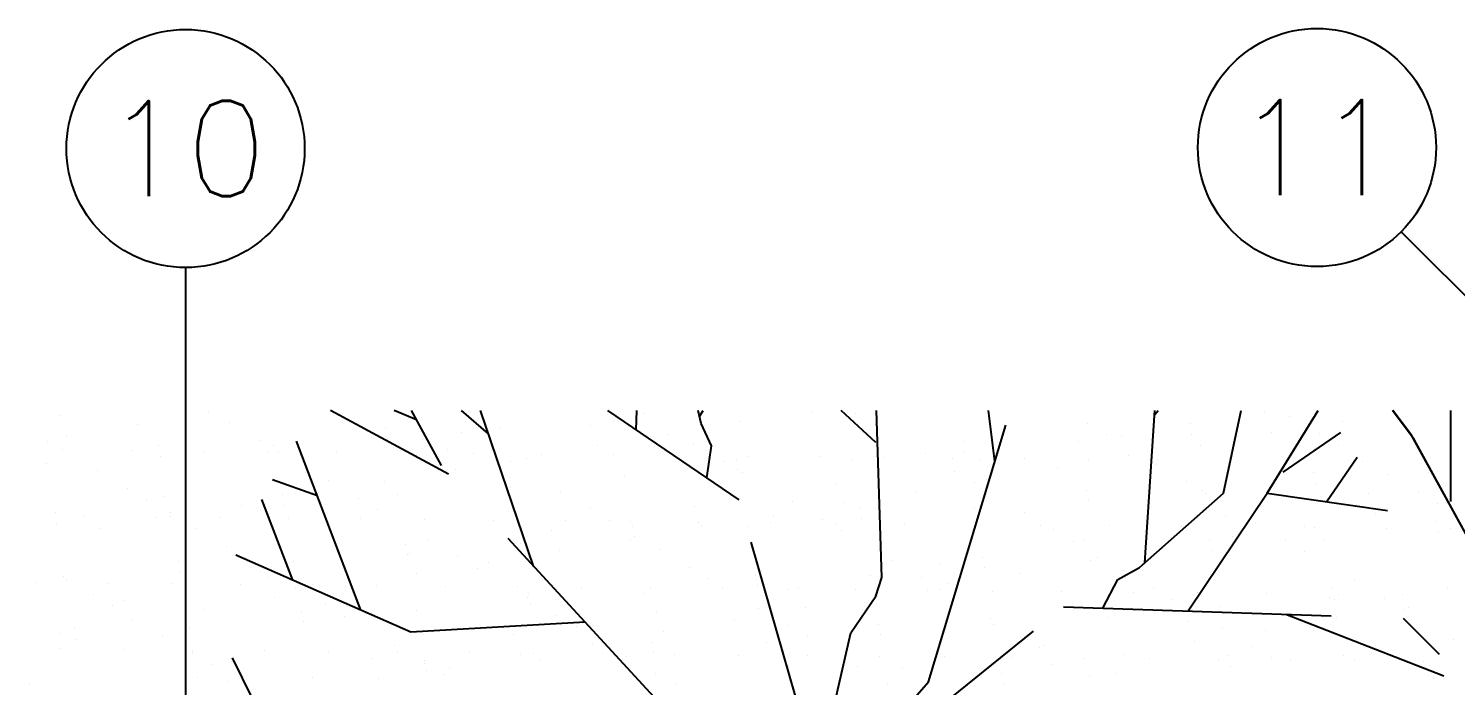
# Model space of a CAD drawing. Header units: millimetres. Extents: x -3 to 53, y -269 to 39.
# Drawn here: x 19.795 to 22.791, y 37.972 to 39.352 of the extents above; entities that cross this region are included whole.
import ezdxf
from ezdxf.enums import TextEntityAlignment as Align
from ezdxf.xclip import XClip

# ---------------------------------------------------------------- set-up
doc = ezdxf.new("R2010")
doc.units = ezdxf.units.MM
doc.header["$LTSCALE"] = 15
doc.header["$XCLIPFRAME"] = 2
for name, pattern in [('ACAD_ISO07W100', [3, 0, -3]), ('HIDDEN2', [0.1875, 0.125, -0.0625]), ('PHANTOM', [63.5, 31.75, -6.35, 6.35, -6.35, 6.35, -6.35]), ('PHANTOM2', [1.25, 0.625, -0.125, 0.125, -0.125, 0.125, -0.125])]:
    doc.linetypes.add(name, pattern=pattern)
doc.layers.get('0').update_dxf_attribs({"color": 250})
for name, color, linetype in [('A-Adoquines', 250, 'Continuous'), ('A-EJES', 251, 'PHANTOM'), ('A-MURO BAJO', 251, 'Continuous'), ('A-PROYECCIONES', 250, 'HIDDEN2'), ('DLP_VERDE', 250, 'Continuous')]:
    doc.layers.add(name, color=color, linetype=linetype)
doc.layers.add('A-MUROS', color=252, linetype='Continuous', lineweight=30)
doc.styles.add('R80', font='ARIALN.TTF', dxfattribs={"height": 2.03})
doc.styles.add('ROMANS', font='romans.shx', dxfattribs={"width": 0.8})

# ---------------------------------------------------------------- blocks, each defined once
blk = doc.blocks.new('A$C9f73720c')
at = {"layer": 'A-Adoquines'}
h = blk.add_hatch(color=256, dxfattribs=at)
h.dxf.hatch_style = 1
h.paths.add_polyline_path([(36.928, 104.9458, -0.020499), (36.8492, 104.7611), (38.6632, 103.7873, -0.002001), (38.7585, 103.9632)])
h.paths.add_polyline_path([(39.8745, 110.1, -0.008705), (39.709, 109.9827), (41.5933, 108.0989, -0.002008), (41.7234, 108.2517)])
h.paths.add_polyline_path([(42.3192, 113.8067, -0.006774), (42.2635, 113.6146), (45.2578, 112.7006), (45.3166, 112.8918)])
edge = h.paths.add_edge_path()
edge.add_line((36.1052, 109.8812), (35.2039, 107.6917))
edge.add_line((35.2039, 107.6917), (35.3889, 107.6156))
edge.add_line((35.3889, 107.6156), (36.2668, 109.7485))
edge.add_arc((37.7278, 111.6927), 2.432, 228.1475, 233.0765, ccw=False)
at = {"elevation": 0}
blk.add_lwpolyline([(42.9258, 109.0014), (40.1127, 109.8619)], dxfattribs=at)
blk.add_lwpolyline([(45.2026, 108.5564), (43.9051, 108.9532, 0.296491), (41.8096, 108.3515, 0.064332), (38.2774, 103.0358), (36.426, 103.9326), (36.8007, 104.6647, 0.126155), (37.0866, 105.8476), (37.1355, 105.8513), (37.0755, 106.649), (36.5769, 106.6115), (36.617, 106.0788)], format="xyb", dxfattribs=at)
at = {"layer": 'A-MURO BAJO'}
for centre, radius, start, end in [((43.32, 107.04, 0), 2.0006, 73.3254, 138.0714), ((60.7821, 91.9133, 0), 25.1032, 139.01699, 190.85615)]:
    blk.add_arc(centre, radius, start, end, dxfattribs=at)
at = {"layer": 'A-PROYECCIONES', "linetype": 'HIDDEN2', "ltscale": 0.3}
for p, q in [((42.8996, 108.1591), (43.1489, 108.8876)), ((43.0509, 108.6011), (43.2714, 108.8802)), ((43.1306, 108.8341), (43.2248, 108.8844)), ((42.7963, 108.638), (42.905, 108.8686)), ((42.7638, 108.683), (42.7194, 108.8227)), ((42.8498, 108.7514), (42.7793, 108.8406)), ((42.7963, 108.638), (42.6541, 108.7996)), ((42.7694, 108.5504), (42.5328, 108.6818)), ((42.9844, 108.4069), (42.7963, 108.638)), ((42.8612, 108.3494), (42.271, 108.5729)), ((42.5697, 108.4598), (42.5053, 108.5577)), ((42.8675, 108.3356), (42.7694, 108.5504)), ((42.8781, 108.285), (42.8675, 108.3356)), ((42.9264, 108.2373), (42.8781, 108.285)), ((42.9675, 107.8425), (42.3464, 108.257)), ((42.5652, 108.111), (42.2184, 108.1704)), ((43.1406, 107.5624), (42.8996, 108.1591)), ((42.7296, 107.8125), (42.1702, 107.964)), ((42.4547, 107.8833), (42.3378, 107.8151)), ((43.1406, 107.5624), (42.9675, 107.8425)), ((42.7631, 107.7888), (42.7296, 107.8125)), ((42.2943, 107.5452), (42.0893, 107.7841)), ((42.822, 107.7165), (42.7631, 107.7888)), ((42.9492, 107.6434), (42.822, 107.7165)), ((42.4863, 107.5738), (41.8854, 107.091)), ((42.3095, 107.544), (42.074, 107.5631)), ((43.1406, 107.5624), (42.4863, 107.5738)), ((42.3606, 107.5512), (42.3095, 107.544)), ((42.4219, 107.5221), (42.3606, 107.5512)), ((42.2821, 107.4098), (42.0008, 107.508)), ((42.9291, 107.33), (42.2563, 107.0059)), ((42.6372, 107.1894), (42.5508, 106.8331)), ((42.1996, 107.1111), (41.9475, 106.9508)), ((42.4933, 107.1201), (42.1416, 107.1094)), ((42.2345, 106.9971), (41.9382, 106.9363)), ((42.2563, 107.0059), (42.0338, 106.786)), ((42.1273, 106.9751), (42.0054, 106.8263)), ((42.5508, 106.8331), (42.2883, 106.5293)), ((42.476, 106.7466), (42.0972, 106.7213)), ((42.2197, 106.7295), (42.16, 106.6492)), ((42.3739, 106.6284), (42.1925, 106.6157)), ((42.6461, 106.4849), (42.4929, 106.46))]:
    blk.add_line(p, q, dxfattribs=at)
at = {"layer": 'DLP_VERDE', "linetype": 'Continuous'}
for p, q in [((42.8536, 108.974), (42.8536, 108.974)), ((42.9215, 108.9736), (42.9215, 108.9736)), ((42.9252, 108.9928), (42.9252, 108.9928)), ((42.9807, 108.9847), (42.9807, 108.9847)), ((42.887, 108.942), (42.887, 108.942)), ((42.9576, 108.9603), (42.9576, 108.9603)), ((42.9797, 108.9574), (42.9797, 108.9574)), ((43.0986, 108.9418), (43.0986, 108.9418)), ((43.2042, 108.9231), (43.2042, 108.9231)), ((42.8333, 108.8928), (42.8333, 108.8928)), ((42.7918, 108.8488), (42.7918, 108.8488)), ((42.94, 108.8558), (42.94, 108.8558)), ((43.0835, 108.8476), (43.0835, 108.8476)), ((43.1117, 108.8516), (43.1117, 108.8516)), ((43.2298, 108.8483), (43.2298, 108.8483)), ((43.2715, 108.8586), (43.2715, 108.8586)), ((42.6987, 108.8336), (42.6987, 108.8336)), ((42.8585, 108.8405), (42.8585, 108.8405)), ((42.903, 108.8425), (42.903, 108.8425)), ((43.1144, 108.8409), (43.1144, 108.8409)), ((42.7435, 108.8105), (42.7435, 108.8105)), ((43.08, 108.8093), (43.08, 108.8093)), ((42.6795, 108.7568), (42.6795, 108.7568)), ((42.7091, 108.779), (42.7091, 108.779)), ((43.0263, 108.7601), (43.0263, 108.7601)), ((42.6554, 108.7297), (42.6554, 108.7297)), ((42.7835, 108.7431), (42.7835, 108.7431)), ((42.8055, 108.7402), (42.8055, 108.7402)), ((42.7483, 108.711), (42.7483, 108.711)), ((42.8946, 108.7117), (42.8946, 108.7117)), ((42.9245, 108.7246), (42.9245, 108.7246)), ((43.0285, 108.7109), (43.0285, 108.7109)), ((43.0429, 108.7187), (43.0429, 108.7187)), ((43.045, 108.6994), (43.045, 108.6994)), ((43.0505, 108.708), (43.0505, 108.708)), ((43.0895, 108.7013), (43.0895, 108.7013)), ((43.1864, 108.7105), (43.1864, 108.7105)), ((42.6321, 108.6813), (42.6321, 108.6813)), ((42.6765, 108.6833), (42.6765, 108.6833)), ((42.8852, 108.6924), (42.8852, 108.6924)), ((42.9365, 108.6778), (42.9365, 108.6778)), ((43.1695, 108.6923), (43.1695, 108.6923)), ((42.9021, 108.6463), (42.9021, 108.6463)), ((42.7077, 108.5821), (42.7077, 108.5821)), ((42.8483, 108.597), (42.8483, 108.597)), ((43.1457, 108.5816), (43.1457, 108.5816)), ((42.8512, 108.5739), (42.8512, 108.5739)), ((42.9974, 108.5746), (42.9974, 108.5746)), ((43.0717, 108.5512), (43.0717, 108.5512)), ((42.6093, 108.5259), (42.6093, 108.5259)), ((42.6313, 108.523), (42.6313, 108.523)), ((42.6587, 108.5332), (42.6587, 108.5332)), ((42.8186, 108.5402), (42.8186, 108.5402)), ((42.863, 108.5421), (42.863, 108.5421)), ((43.1295, 108.5451), (43.1295, 108.5451)), ((42.7503, 108.5074), (42.7503, 108.5074)), ((42.7585, 108.5147), (42.7585, 108.5147)), ((42.8543, 108.4937), (42.8543, 108.4937)), ((42.8764, 108.4908), (42.8764, 108.4908)), ((43.0951, 108.5136), (43.0951, 108.5136)), ((42.7241, 108.4832), (42.7241, 108.4832)), ((42.9954, 108.4751), (42.9954, 108.4751)), ((43.0413, 108.4643), (43.0413, 108.4643)), ((43.0994, 108.4614), (43.0994, 108.4614)), ((43.1214, 108.4585), (43.1214, 108.4585)), ((42.6622, 108.438), (42.6622, 108.438)), ((42.6704, 108.434), (42.6704, 108.434)), ((42.8105, 108.445), (42.8105, 108.445)), ((42.954, 108.4368), (42.954, 108.4368)), ((43.1003, 108.4375), (43.1003, 108.4375)), ((43.0051, 108.399), (43.0051, 108.399)), ((43.0495, 108.4009), (43.0495, 108.4009)), ((42.5921, 108.381), (42.5921, 108.381)), ((42.6365, 108.3829), (42.6365, 108.3829)), ((42.8452, 108.392), (42.8452, 108.392)), ((42.9515, 108.382), (42.9515, 108.382)), ((42.5806, 108.3517), (42.5806, 108.3517)), ((42.9171, 108.3505), (42.9171, 108.3505)), ((42.5462, 108.3201), (42.5462, 108.3201)), ((42.9134, 108.3079), (42.9134, 108.3079)), ((42.5762, 108.2902), (42.5762, 108.2902)), ((42.6188, 108.3002), (42.6188, 108.3002)), ((42.6802, 108.2765), (42.6802, 108.2765)), ((42.7651, 108.3009), (42.7651, 108.3009)), ((42.8634, 108.3013), (42.8634, 108.3013)), ((43.0568, 108.2997), (43.0568, 108.2997)), ((42.7022, 108.2736), (42.7022, 108.2736)), ((42.8212, 108.2579), (42.8212, 108.2579)), ((43.0317, 108.2508), (43.0317, 108.2508)), ((42.6187, 108.2328), (42.6187, 108.2328)), ((42.7736, 108.219), (42.7736, 108.219)), ((42.7786, 108.2398), (42.7786, 108.2398)), ((42.823, 108.2417), (42.823, 108.2417)), ((42.9252, 108.2442), (42.9252, 108.2442)), ((42.9472, 108.2413), (42.9472, 108.2413)), ((43.0662, 108.2257), (43.0662, 108.2257)), ((42.7391, 108.1874), (42.7391, 108.1874)), ((42.5782, 108.1714), (42.5782, 108.1714)), ((42.7216, 108.1631), (42.7216, 108.1631)), ((42.8679, 108.1638), (42.8679, 108.1638)), ((43.0162, 108.1708), (43.0162, 108.1708)), ((43.0563, 108.1686), (43.0563, 108.1686)), ((42.6854, 108.1382), (42.6854, 108.1382)), ((42.9651, 108.0986), (42.9651, 108.0986)), ((43.0095, 108.1005), (43.0095, 108.1005)), ((42.5521, 108.0806), (42.5521, 108.0806)), ((42.5965, 108.0825), (42.5965, 108.0825)), ((42.8052, 108.0916), (42.8052, 108.0916)), ((42.9665, 108.0863), (42.9665, 108.0863)), ((42.506, 108.0593), (42.506, 108.0593)), ((42.528, 108.0564), (42.528, 108.0564)), ((42.5956, 108.0559), (42.5956, 108.0559)), ((42.647, 108.0407), (42.647, 108.0407)), ((42.9321, 108.0548), (42.9321, 108.0548)), ((42.5327, 108.0272), (42.5327, 108.0272)), ((42.5612, 108.0244), (42.5612, 108.0244)), ((42.681, 108.0343), (42.681, 108.0343)), ((42.751, 108.027), (42.751, 108.027)), ((42.7731, 108.0241), (42.7731, 108.0241)), ((42.8245, 108.026), (42.8245, 108.026)), ((42.8921, 108.0085), (42.8921, 108.0085)), ((42.9708, 108.0267), (42.9708, 108.0267)), ((42.8784, 108.0055), (42.8784, 108.0055)), ((42.9961, 107.9948), (42.9961, 107.9948)), ((43.0181, 107.9919), (43.0181, 107.9919)), ((42.5074, 107.9751), (42.5074, 107.9751)), ((42.9917, 107.9505), (42.9917, 107.9505)), ((42.5787, 107.9324), (42.5787, 107.9324)), ((42.7386, 107.9394), (42.7386, 107.9394)), ((42.783, 107.9413), (42.783, 107.9413)), ((42.7886, 107.9232), (42.7886, 107.9232)), ((42.4177, 107.8929), (42.4177, 107.8929)), ((42.4893, 107.8894), (42.4893, 107.8894)), ((42.6356, 107.8901), (42.6356, 107.8901)), ((42.7542, 107.8917), (42.7542, 107.8917)), ((42.7838, 107.8972), (42.7838, 107.8972)), ((42.9273, 107.8889), (42.9273, 107.8889)), ((42.3832, 107.8613), (42.3832, 107.8613)), ((42.7004, 107.8424), (42.7004, 107.8424)), ((42.4729, 107.8235), (42.4729, 107.8235)), ((42.5769, 107.8098), (42.5769, 107.8098)), ((42.5989, 107.8069), (42.5989, 107.8069)), ((42.9251, 107.7982), (42.9251, 107.7982)), ((42.3522, 107.7732), (42.3522, 107.7732)), ((42.5121, 107.7802), (42.5121, 107.7802)), ((42.5565, 107.7821), (42.5565, 107.7821)), ((42.7179, 107.7913), (42.7179, 107.7913)), ((42.7652, 107.7912), (42.7652, 107.7912)), ((42.8219, 107.7776), (42.8219, 107.7776)), ((42.8439, 107.7747), (42.8439, 107.7747)), ((42.4486, 107.7606), (42.4486, 107.7606)), ((42.5921, 107.7523), (42.5921, 107.7523)), ((42.6106, 107.7602), (42.6106, 107.7602)), ((42.7384, 107.753), (42.7384, 107.753)), ((42.8867, 107.76), (42.8867, 107.76)), ((42.9471, 107.759), (42.9471, 107.759)), ((42.5762, 107.7286), (42.5762, 107.7286)), ((42.8934, 107.7097), (42.8934, 107.7097)), ((42.5225, 107.6794), (42.5225, 107.6794)), ((42.33, 107.6229), (42.33, 107.6229)), ((42.5387, 107.632), (42.5387, 107.632)), ((42.5515, 107.6235), (42.5515, 107.6235)), ((42.6986, 107.639), (42.6986, 107.639)), ((42.743, 107.641), (42.743, 107.641)), ((42.8036, 107.6275), (42.8036, 107.6275)), ((42.4027, 107.5926), (42.4027, 107.5926)), ((42.4032, 107.6164), (42.4032, 107.6164)), ((42.4248, 107.5897), (42.4248, 107.5897)), ((42.4327, 107.5971), (42.4327, 107.5971)), ((42.695, 107.6152), (42.695, 107.6152)), ((42.7692, 107.5959), (42.7692, 107.5959)), ((42.8412, 107.6159), (42.8412, 107.6159)), ((42.3983, 107.5656), (42.3983, 107.5656)), ((42.5437, 107.5741), (42.5437, 107.5741)), ((42.6477, 107.5604), (42.6477, 107.5604)), ((42.6698, 107.5575), (42.6698, 107.5575)), ((42.7154, 107.5467), (42.7154, 107.5467)), ((42.7888, 107.5418), (42.7888, 107.5418)), ((42.3445, 107.5163), (42.3445, 107.5163)), ((42.3122, 107.4728), (42.3122, 107.4728)), ((42.3598, 107.4787), (42.3598, 107.4787)), ((42.4721, 107.4798), (42.4721, 107.4798)), ((42.506, 107.4793), (42.506, 107.4793)), ((42.5165, 107.4818), (42.5165, 107.4818)), ((42.6543, 107.4864), (42.6543, 107.4864)), ((42.7252, 107.4909), (42.7252, 107.4909)), ((42.7978, 107.4781), (42.7978, 107.4781)), ((42.6257, 107.4644), (42.6257, 107.4644)), ((42.2547, 107.434), (42.2547, 107.434)), ((42.5912, 107.4329), (42.5912, 107.4329)), ((42.5375, 107.3836), (42.5375, 107.3836)), ((42.2506, 107.3725), (42.2506, 107.3725)), ((42.3191, 107.3498), (42.3191, 107.3498)), ((42.3696, 107.3569), (42.3696, 107.3569)), ((42.7572, 107.3493), (42.7572, 107.3493)), ((42.2456, 107.3206), (42.2456, 107.3206)), ((42.29, 107.3225), (42.29, 107.3225)), ((42.4626, 107.3416), (42.4626, 107.3416)), ((42.4736, 107.3432), (42.4736, 107.3432)), ((42.4956, 107.3403), (42.4956, 107.3403)), ((42.4987, 107.3317), (42.4987, 107.3317)), ((42.6089, 107.3422), (42.6089, 107.3422)), ((42.6146, 107.3246), (42.6146, 107.3246)), ((42.6586, 107.3386), (42.6586, 107.3386)), ((42.703, 107.3406), (42.703, 107.3406)), ((42.8186, 107.3317), (42.8186, 107.3317)), ((42.4477, 107.3013), (42.4477, 107.3013)), ((42.7186, 107.3109), (42.7186, 107.3109)), ((42.7406, 107.308), (42.7406, 107.308)), ((42.7842, 107.3002), (42.7842, 107.3002)), ((42.4133, 107.2698), (42.4133, 107.2698)), ((42.7305, 107.2509), (42.7305, 107.2509)), ((42.2737, 107.2057), (42.2737, 107.2057)), ((42.3595, 107.2206), (42.3595, 107.2206)), ((42.422, 107.2127), (42.422, 107.2127)), ((42.5654, 107.2045), (42.5654, 107.2045)), ((42.7117, 107.2051), (42.7117, 107.2051)), ((42.2722, 107.1725), (42.2722, 107.1725)), ((42.4321, 107.1794), (42.4321, 107.1794)), ((42.4765, 107.1814), (42.4765, 107.1814)), ((42.6407, 107.1686), (42.6407, 107.1686)), ((42.6852, 107.1905), (42.6852, 107.1905)), ((42.1954, 107.1397), (42.1954, 107.1397)), ((42.2697, 107.1383), (42.2697, 107.1383)), ((42.2994, 107.126), (42.2994, 107.126)), ((42.3215, 107.1231), (42.3215, 107.1231)), ((42.6063, 107.1371), (42.6063, 107.1371)), ((42.2353, 107.1067), (42.2353, 107.1067)), ((42.4404, 107.1074), (42.4404, 107.1074)), ((42.5444, 107.0937), (42.5444, 107.0937)), ((42.5525, 107.0879), (42.5525, 107.0879)), ((42.5665, 107.0908), (42.5665, 107.0908)), ((42.1816, 107.0575), (42.1816, 107.0575)), ((42.2302, 107.0679), (42.2302, 107.0679)), ((42.3765, 107.0685), (42.3765, 107.0685)), ((42.5248, 107.0756), (42.5248, 107.0756)), ((42.6683, 107.0673), (42.6683, 107.0673)), ((42.6855, 107.0751), (42.6855, 107.0751)), ((42.2056, 107.0202), (42.2056, 107.0202)), ((42.25, 107.0222), (42.25, 107.0222)), ((42.4587, 107.0313), (42.4587, 107.0313)), ((42.6186, 107.0383), (42.6186, 107.0383)), ((42.663, 107.0402), (42.663, 107.0402)), ((42.4627, 107.0056), (42.4627, 107.0056)), ((42.4283, 106.974), (42.4283, 106.974)), ((42.1896, 106.939), (42.1896, 106.939)), ((42.3331, 106.9308), (42.3331, 106.9308)), ((42.4794, 106.9314), (42.4794, 106.9314)), ((42.6276, 106.9385), (42.6276, 106.9385)), ((42.1253, 106.9088), (42.1253, 106.9088)), ((42.1473, 106.9059), (42.1473, 106.9059)), ((42.3746, 106.9248), (42.3746, 106.9248)), ((42.2322, 106.8721), (42.2322, 106.8721)), ((42.2663, 106.8902), (42.2663, 106.8902)), ((42.3703, 106.8765), (42.3703, 106.8765)), ((42.3921, 106.8791), (42.3921, 106.8791)), ((42.3923, 106.8736), (42.3923, 106.8736)), ((42.4365, 106.881), (42.4365, 106.881)), ((42.6452, 106.8901), (42.6452, 106.8901)), ((42.6557, 106.8729), (42.6557, 106.8729)), ((42.2848, 106.8425), (42.2848, 106.8425)), ((42.5113, 106.8579), (42.5113, 106.8579)), ((42.6153, 106.8443), (42.6153, 106.8443)), ((42.6213, 106.8414), (42.6213, 106.8414)), ((42.6374, 106.8414), (42.6374, 106.8414)), ((42.2504, 106.811), (42.2504, 106.811)), ((42.1442, 106.7949), (42.1442, 106.7949)), ((42.2924, 106.8019), (42.2924, 106.8019)), ((42.4359, 106.7937), (42.4359, 106.7937)), ((42.5675, 106.7921), (42.5675, 106.7921)), ((42.5822, 106.7943), (42.5822, 106.7943)), ((42.1966, 106.7617), (42.1966, 106.7617)), ((42.1656, 106.7199), (42.1656, 106.7199)), ((42.21, 106.7218), (42.21, 106.7218)), ((42.4187, 106.7309), (42.4187, 106.7309)), ((42.5786, 106.7379), (42.5786, 106.7379)), ((42.623, 106.7398), (42.623, 106.7398)), ((42.4777, 106.7098), (42.4777, 106.7098)), ((42.0921, 106.673), (42.0921, 106.673)), ((42.1068, 106.6795), (42.1068, 106.6795)), ((42.1961, 106.6593), (42.1961, 106.6593)), ((42.3953, 106.6648), (42.3953, 106.6648)), ((42.4433, 106.6783), (42.4433, 106.6783)), ((42.0724, 106.6479), (42.0724, 106.6479)), ((42.1007, 106.6571), (42.1007, 106.6571)), ((42.2182, 106.6564), (42.2182, 106.6564)), ((42.247, 106.6578), (42.247, 106.6578)), ((42.3372, 106.6407), (42.3372, 106.6407)), ((42.3896, 106.629), (42.3896, 106.629)), ((42.5388, 106.6566), (42.5388, 106.6566)), ((42.4412, 106.6271), (42.4412, 106.6271)), ((42.4632, 106.6242), (42.4632, 106.6242)), ((42.5822, 106.6085), (42.5822, 106.6085)), ((42.0187, 106.5987), (42.0187, 106.5987)), ((42.1922, 106.5717), (42.1922, 106.5717)), ((42.3521, 106.5787), (42.3521, 106.5787)), ((42.3965, 106.5806), (42.3965, 106.5806)), ((41.9835, 106.5626), (41.9835, 106.5626)), ((42.2998, 106.5468), (42.2998, 106.5468)), ((42.0601, 106.5282), (42.0601, 106.5282)), ((42.2036, 106.52), (42.2036, 106.52)), ((42.2654, 106.5152), (42.2654, 106.5152)), ((42.3498, 106.5207), (42.3498, 106.5207)), ((42.4981, 106.5277), (42.4981, 106.5277)), ((42.2116, 106.466), (42.2116, 106.466)), ((42.022, 106.4421), (42.022, 106.4421)), ((42.044, 106.4392), (42.044, 106.4392)), ((42.1256, 106.4195), (42.1256, 106.4195)), ((42.163, 106.4235), (42.163, 106.4235)), ((42.17, 106.4214), (42.17, 106.4214)), ((42.3787, 106.4305), (42.3787, 106.4305)), ((42.5386, 106.4375), (42.5386, 106.4375)), ((41.9658, 106.4125), (41.9658, 106.4125)), ((42.1629, 106.3911), (42.1629, 106.3911)), ((42.267, 106.4099), (42.267, 106.4099)), ((42.289, 106.407), (42.289, 106.407)), ((42.408, 106.3913), (42.408, 106.3913)), ((42.4928, 106.4141), (42.4928, 106.4141)), ((42.0146, 106.3841), (42.0146, 106.3841)), ((42.1218, 106.3837), (42.1218, 106.3837)), ((42.3064, 106.3829), (42.3064, 106.3829)), ((42.4527, 106.3836), (42.4527, 106.3836)), ((42.4584, 106.3825), (42.4584, 106.3825)), ((42.512, 106.3776), (42.512, 106.3776)), ((42.0874, 106.3522), (42.0874, 106.3522)), ((42.4046, 106.3333), (42.4046, 106.3333)), ((42.0337, 106.3029), (42.0337, 106.3029)), ((42.1523, 106.2713), (42.1523, 106.2713)), ((42.3121, 106.2783), (42.3121, 106.2783)), ((42.3565, 106.2802), (42.3565, 106.2802)), ((41.8991, 106.2603), (41.8991, 106.2603)), ((41.9435, 106.2622), (41.9435, 106.2622)), ((41.9712, 106.2463), (41.9712, 106.2463)), ((42.1175, 106.247), (42.1175, 106.247)), ((42.2658, 106.254), (42.2658, 106.254)), ((42.3148, 106.251), (42.3148, 106.251)), ((42.4092, 106.2458), (42.4092, 106.2458)), ((41.9439, 106.2206), (41.9439, 106.2206)), ((42.2804, 106.2195), (42.2804, 106.2195)), ((41.9888, 106.2063), (41.9888, 106.2063)), ((42.0928, 106.1927), (42.0928, 106.1927)), ((42.1149, 106.1898), (42.1149, 106.1898)), ((42.2267, 106.1702), (42.2267, 106.1702)), ((42.2339, 106.1741), (42.2339, 106.1741)), ((42.3379, 106.1604), (42.3379, 106.1604)), ((42.3599, 106.1575), (42.3599, 106.1575)), ((42.3388, 106.1301), (42.3388, 106.1301)), ((42.2203, 106.1099), (42.2203, 106.1099)), ((42.3686, 106.1169), (42.3686, 106.1169)), ((42.4196, 106.0375), (42.4196, 106.0375))]:
    blk.add_line(p, q, dxfattribs=at)
at = {"style": 'R80'}
for height, rotation, p in [(0.09, 0.009, (39.554, 141.0046, 0)), (0.09, 0.009, (45.7984, 139.3226, 0)), (0.09, 0.009, (50.4634, 135.3578, 0)), (0.09, 0.009, (41.9784, 129.0436, 0)), (0.09, 0.009, (37.8409, 128.6089, 0)), (0.09, 0.009, (35.483, 116.3582, 0)), (0.09, 0.009, (38.5607, 113.6321, 0)), (0.09, 0.009, (45.1292, 84.3757, 0)), (0.09, 0.009, (43.9111, 83.9335, 0)), (0.09, 0.009, (43.1485, 83.401, 0)), (0.09, 0.009, (28.0067, 80.1071, 0)), (0.09, 0.009, (44.3753, 79.9046, 0)), (0.09, 0.009, (55.151, 79.2173, 0)), (0.09, 0.009, (38.2608, 76.0049)), (0.09, 0.009, (39.0036, 75.5558)), (0.09, 0.009, (27.5137, 75.2133, 0)), (0.09, 0.009, (27.5137, 75.2133, 0)), (0.09, 0.009, (39.8519, 75.1543)), (0.09, 0.009, (25.3599, 70.2709, 0)), (0.09, 0.009, (32.1646, 69.192, 0)), (0.09, 0.009, (32.1646, 69.192, 0)), (0.09, 0.009, (26.9947, 68.6392, 0)), (0.09, 0.009, (59.8504, 67.3859, 0)), (0.09, 0.009, (24.839, 65.5107, 0)), (0.09, 0.009, (24.839, 65.5107, 0)), (0.09, 0.009, (33.5008, 60.261, 0)), (0.09, 0.009, (33.5008, 60.261, 0)), (0.09, 347.3908, (17.1069, 59.2726, 0)), (0.09, 0.009, (26.4708, 59.2035, 0)), (0.09, 0.009, (26.4708, 59.2035, 0)), (0.09, 0.009, (23.1216, 58.7685, 0)), (0.09, 0.009, (23.1216, 58.7685, 0)), (0.09, 0.009, (27.6632, 55.3959, 0)), (0.09, 0.009, (27.6632, 55.3959, 0)), (0.09, 0.009, (22.2239, 54.9818, 0)), (0.09, 0.009, (22.2239, 54.9818, 0)), (0.09, 0.009, (65.7174, 53.5803, 0)), (0.09, 0.009, (38.377, 51.7166, 0)), (0.09, 0.009, (38.377, 51.7166, 0)), (0.09, 0.009, (21.0294, 51.3767, 0)), (0.09, 0.009, (21.0294, 51.3767, 0)), (0.09, 0.009, (29.4091, 50.8876, 0)), (0.09, 0.009, (29.4091, 50.8876, 0)), (0.09, 0.009, (22.5184, 48.0808, 0)), (0.09, 0.009, (22.5184, 48.0808, 0)), (0.09, 0.009, (32.8305, 47.9478, 0)), (0.09, 0.009, (38.6414, 47.9238, 0)), (0.09, 1.5576, (45.5013, 47.0033, 0)), (0.09, 1.5576, (45.5013, 47.0033, 0)), (0.09, 1.5576, (42.9613, 45.8781, 0)), (0.09, 0.009, (31.2252, 43.4352, 0)), (0.09, 0.009, (31.2252, 43.4352, 0)), (0.09, 0.009, (24.8291, 43.3056, 0)), (0.09, 0.009, (24.8291, 43.3056, 0)), (0.09, 0.009, (28.8684, 42.6092, 0)), (0.09, 0.009, (28.8684, 42.6092, 0)), (0.09, 0.009, (46.0815, 42.4048, 0)), (0.09, 0.009, (19.0307, 42.0559, 0)), (0.09, 0.009, (19.0307, 42.0559, 0)), (0.09, 0.009, (70.9067, 41.0329, 0)), (0.09, 0.009, (22.7765, 38.7407, 0)), (0.09, 0.009, (22.7765, 38.7407, 0)), (0.09, 0.009, (17.8952, 37.4624, 0)), (0.09, 0.009, (17.8952, 37.4624, 0)), (0.09, 0.009, (25.8226, 33.2142, 0)), (0.09, 0.009, (21.5027, 31.2754, 0)), (0.1403, 0.009, (43.0178, 29.8778, 0)), (0.09, 0.009, (24.3978, 29.2659, 0)), (0.09, 0.009, (49.7565, 29.0287, 0)), (0.09, 0.009, (16.51, 28.4123, 0)), (0.09, 0.009, (16.51, 28.4123, 0)), (0.09, 0.009, (40.7946, 24.893, 0)), (0.09, 0.009, (18.1268, 23.6374, 0)), (0.09, 0.009, (20.346, 20.3291, 0)), (0.09, 0.009, (38.3365, 19.4632, 0)), (0.09, 0.009, (18.2869, 15.9828, 0)), (0.09, 0.009, (36.6694, 12.5977, 0)), (0.09, 337.7998, (24.7536, 11.2334, 0)), (0.09, 0.009, (33.5928, 10.3508, 0)), (0.09, 337.7998, (21.6109, 10.1247, 0)), (0.09, 337.7998, (16.5605, 9.5998, 0)), (0.09, 337.7998, (29.9414, 8.9534, 0)), (0.09, 337.7998, (31.6402, 7.9561, 0)), (0.09, 337.7998, (26.736, 7.7966, 0)), (0.09, 337.7998, (32.0288, 7.0232, 0)), (0.09, 0.009, (16.5347, 5.5678, 0)), (0.09, 0.009, (23.3239, 5.5763, 0)), (0.09, 0.009, (34.4718, 3.6379, 0))]:
    blk.add_attdef('N.P.T.+0.00', text='', height=height, rotation=rotation, dxfattribs=at).set_placement(p, align=Align.MIDDLE_CENTER)
for p in [(49.9263, 138.2431, 0), (56.6904, 136.252, 0), (60.5336, 135.5237, 0), (42.6322, 135.1839), (46.2516, 126.9171), (35.1548, 97.8545, 0), (31.2618, 93.9445, 0), (17.9393, 86.8861, 0), (34.7444, 85.6148, 0), (35.5048, 81.4636, 0), (34.6534, 76.9929, 0), (59.6668, 73.2509), (40.4113, 65.8421, 0), (43.5611, 65.2125, 0), (64.4681, 61.3857), (43.9111, 51.4927, 0), (32.9744, 51.0828, 0), (48.0327, 50.0735, 0), (69.3242, 50.0814, 0), (52.9599, 39.4701, 0), (74.4159, 35.7467, 0)]:
    blk.add_attdef('N.P.T.+0.00', text='', height=0.2109, dxfattribs=at).set_placement(p, align=Align.MIDDLE_CENTER)
blk = doc.blocks.new('Ejes_Torre G')
at = {"layer": 'A-EJES', "linetype": 'PHANTOM2', "ltscale": 0.5}
blk.add_line((23.0499, 16.3521), (22.6767, 16.7253), dxfattribs=at)
blk.add_lwpolyline([(20.125, 16.65), (20.125, 14.35)], dxfattribs=at)
at = {"layer": 'A-EJES', "linetype": 'Continuous'}
for centre in [(20.125, 16.9), (22.4999, 16.9021)]:
    blk.add_circle(centre, 0.25, dxfattribs=at)
at = {"layer": 'A-EJES', "linetype": 'Continuous', "style": 'ROMANS'}
for s, p in [('10', (20.125, 16.9)), ('11', (22.4999, 16.9021))]:
    blk.add_text(s, height=0.2, dxfattribs=at).set_placement(p, align=Align.MIDDLE_CENTER)

msp = doc.modelspace()

# ---------------------------------------------------------------- block references
at = {"linetype": 'ACAD_ISO07W100', "ltscale": 5}
ref = msp.add_blockref('A$C9f73720c', (-94.0043, 47.5864), dxfattribs=dict(at, rotation=286.9770955472961))
XClip(ref).set_block_clipping_path([(53.9739667831, 80.2683385944), (69.3730303047, 130.7085147865), (51.0595701083, 136.2994971771), (35.6605065867, 85.8593209849)])

# ---------------------------------------------------------------- next in the draw order: block references
at = {"layer": 'A-MUROS'}
msp.add_blockref('Ejes_Torre G', (0, 22.2), dxfattribs=at)

doc.saveas('drawing.dxf')
